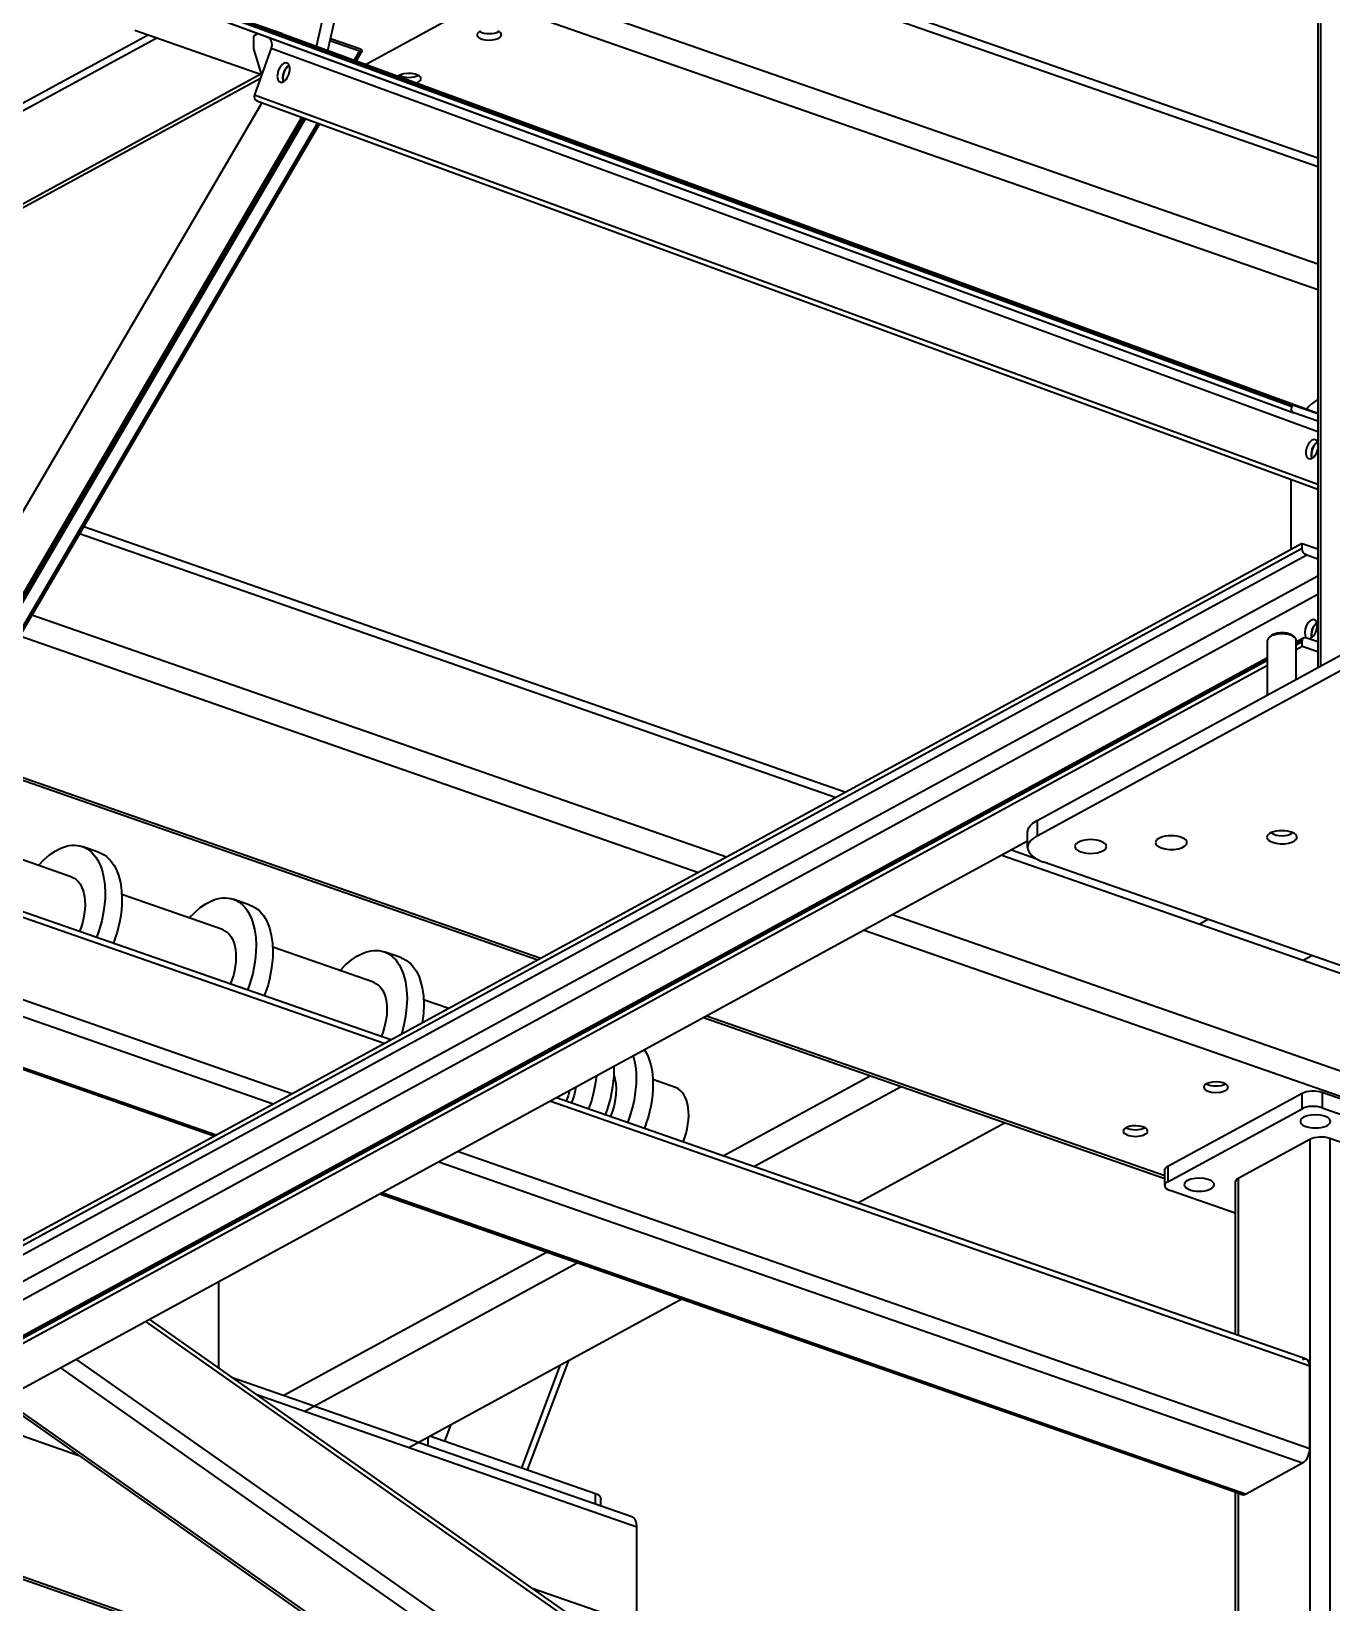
# Model space of a CAD drawing. Header units: millimetres. Extents: x 0 to 594, y 0 to 420.
# Drawn here: x 258.95 to 277.11, y 323.66 to 345.61 of the extents above; entities that cross this region are included whole.
import ezdxf

# ---------------------------------------------------------------- set-up
doc = ezdxf.new("R2010")
doc.units = ezdxf.units.MM

msp = doc.modelspace()

# ---------------------------------------------------------------- linework, layer by layer
at = {"color": 1, "lineweight": 35}
for p, q in [((276.92, 354.244), (276.92, 336.728)), ((276.963, 336.752), (276.963, 354.299)), ((262.243, 348.962), (276.92, 343.846)), ((262.314, 348.817), (276.92, 343.726)), ((276.92, 342.358), (262.314, 347.449)), ((262.164, 347.151), (276.92, 342.008)), ((262.931, 345.402), (263.048, 345.912)), ((276.554, 340.368), (261.663, 345.82)), ((262.454, 345.576), (261.673, 345.848)), ((261.673, 345.848), (276.564, 340.396)), ((261.694, 345.735), (276.584, 340.283)), ((261.695, 345.735), (276.584, 340.284)), ((263.087, 345.345), (263.205, 345.857)), ((264.891, 345.84), (263.622, 345.149)), ((252.523, 341.07), (260.69, 345.519)), ((252.536, 341.185), (260.569, 345.561)), ((262.16, 345.006), (260.393, 345.622)), ((262.113, 345.582), (262.049, 345.547)), ((262.049, 345.547), (262.049, 345.367)), ((262.27, 345.525), (262.291, 345.495)), ((262.291, 345.495), (262.303, 345.458)), ((262.303, 345.458), (262.305, 345.418)), ((262.454, 345.576), (276.92, 340.28)), ((263.532, 345.337), (263.118, 345.481)), ((263.126, 345.514), (263.547, 345.367)), ((265.177, 345.578), (265.174, 345.563)), ((265.174, 345.563), (265.176, 345.552)), ((265.176, 345.552), (265.182, 345.541)), ((265.187, 345.591), (265.177, 345.578)), ((265.182, 345.541), (265.205, 345.52)), ((265.203, 345.604), (265.187, 345.591)), ((265.224, 345.615), (265.203, 345.604)), ((265.205, 345.52), (265.242, 345.504)), ((265.213, 345.61), (265.239, 345.598)), ((265.239, 345.598), (265.27, 345.589)), ((265.242, 345.504), (265.288, 345.493)), ((265.27, 345.589), (265.306, 345.583)), ((265.288, 345.493), (265.339, 345.489)), ((265.306, 345.583), (265.344, 345.581)), ((265.339, 345.489), (265.391, 345.492)), ((265.344, 345.581), (265.382, 345.583)), ((265.382, 345.583), (265.418, 345.589)), ((265.391, 345.492), (265.438, 345.501)), ((265.418, 345.589), (265.45, 345.598)), ((265.438, 345.501), (265.477, 345.517)), ((265.45, 345.598), (265.475, 345.61)), ((265.485, 345.604), (265.464, 345.615)), ((265.477, 345.517), (265.493, 345.527)), ((265.501, 345.591), (265.485, 345.604)), ((265.493, 345.527), (265.505, 345.539)), ((265.511, 345.578), (265.501, 345.591)), ((265.505, 345.539), (265.512, 345.551)), ((265.514, 345.563), (265.511, 345.578)), ((265.512, 345.551), (265.514, 345.563)), ((262.049, 345.367), (262.162, 344.999)), ((262.296, 345.377), (262.066, 344.727)), ((262.305, 345.418), (262.296, 345.377)), ((262.296, 345.377), (276.92, 340.023)), ((263.532, 345.337), (263.457, 345.209)), ((263.472, 345.204), (263.548, 345.333)), ((263.565, 345.336), (263.485, 345.199)), ((263.554, 345.332), (263.532, 345.337)), ((263.547, 345.367), (263.559, 345.352)), ((263.565, 345.336), (263.554, 345.332)), ((263.559, 345.352), (263.565, 345.343)), ((263.565, 345.343), (263.565, 345.336)), ((253.975, 340.564), (262.142, 345.012)), ((262.384, 345.011), (262.383, 344.985)), ((262.396, 345.063), (262.384, 345.011)), ((262.42, 345.111), (262.396, 345.063)), ((262.435, 345.132), (262.42, 345.111)), ((262.451, 345.149), (262.435, 345.132)), ((262.468, 345.161), (262.451, 345.149)), ((262.474, 345.035), (262.465, 345.001)), ((262.465, 345.001), (262.474, 345.035)), ((262.485, 345.169), (262.468, 345.161)), ((262.488, 345.068), (262.474, 345.035)), ((262.474, 345.035), (262.488, 345.068)), ((262.501, 345.171), (262.485, 345.169)), ((262.506, 345.096), (262.488, 345.068)), ((262.488, 345.068), (262.506, 345.096)), ((262.517, 345.169), (262.501, 345.171)), ((262.527, 345.119), (262.506, 345.096)), ((262.506, 345.096), (262.527, 345.119)), ((262.53, 345.161), (262.517, 345.169)), ((262.522, 344.962), (262.545, 345.011)), ((262.549, 345.135), (262.527, 345.119)), ((262.527, 345.119), (262.549, 345.135)), ((262.542, 345.149), (262.53, 345.161)), ((262.55, 345.132), (262.542, 345.149)), ((262.545, 345.011), (262.557, 345.063)), ((262.549, 345.135), (262.549, 345.135)), ((262.556, 345.112), (262.55, 345.132)), ((262.558, 345.088), (262.556, 345.112)), ((262.557, 345.063), (262.558, 345.088)), ((264.15, 345.018), (264.103, 345.005)), ((264.204, 345.024), (264.15, 345.018)), ((264.26, 345.023), (264.204, 345.024)), ((264.312, 345.013), (264.26, 345.023)), ((264.353, 344.996), (264.312, 345.013)), ((254.174, 340.615), (262.148, 344.958)), ((262.383, 344.985), (262.385, 344.962)), ((262.385, 344.962), (262.391, 344.942)), ((262.391, 344.942), (262.399, 344.925)), ((262.399, 344.925), (262.41, 344.912)), ((262.41, 344.912), (262.424, 344.905)), ((262.424, 344.905), (262.424, 344.904)), ((262.424, 344.904), (262.44, 344.902)), ((262.44, 344.902), (262.456, 344.904)), ((262.456, 344.904), (262.474, 344.912)), ((262.465, 345.001), (262.461, 344.967)), ((262.461, 344.968), (262.465, 345.001)), ((262.463, 344.937), (262.461, 344.968)), ((262.461, 344.967), (262.463, 344.937)), ((262.463, 344.937), (262.47, 344.91)), ((262.47, 344.91), (262.463, 344.937)), ((262.474, 344.912), (262.491, 344.925)), ((262.491, 344.925), (262.507, 344.942)), ((262.507, 344.942), (262.522, 344.962)), ((264.103, 345.005), (264.069, 344.985)), ((264.089, 344.998), (264.114, 344.985)), ((264.114, 344.985), (264.146, 344.976)), ((264.146, 344.976), (264.182, 344.97)), ((264.182, 344.97), (264.22, 344.968)), ((264.22, 344.968), (264.258, 344.97)), ((264.258, 344.97), (264.293, 344.976)), ((264.293, 344.976), (264.325, 344.985)), ((264.323, 344.892), (264.352, 344.904)), ((264.325, 344.985), (264.351, 344.998)), ((264.352, 344.904), (264.368, 344.915)), ((264.369, 344.986), (264.353, 344.996)), ((264.368, 344.915), (264.38, 344.926)), ((264.38, 344.975), (264.369, 344.986)), ((264.387, 344.963), (264.38, 344.975)), ((264.38, 344.926), (264.387, 344.938)), ((264.39, 344.951), (264.387, 344.963)), ((264.387, 344.938), (264.39, 344.951)), ((262.168, 344.616), (251.575, 326.518)), ((262.066, 344.727), (262.061, 344.7)), ((262.061, 344.7), (262.065, 344.675)), ((262.065, 344.675), (262.078, 344.655)), ((262.066, 344.727), (276.92, 339.288)), ((262.078, 344.655), (262.096, 344.642)), ((262.096, 344.642), (262.097, 344.642)), ((262.096, 344.642), (276.92, 339.215)), ((262.097, 344.642), (276.92, 339.215)), ((262.725, 344.412), (251.835, 325.805)), ((262.749, 344.403), (251.835, 325.757)), ((262.764, 344.398), (251.835, 325.725)), ((262.776, 344.393), (251.835, 325.699)), ((262.944, 344.332), (251.835, 325.352)), ((251.835, 325.321), (262.959, 344.326)), ((262.971, 344.322), (251.835, 325.295)), ((276.838, 340.414), (276.8, 340.378)), ((276.877, 340.444), (276.838, 340.414)), ((276.917, 340.469), (276.877, 340.444)), ((276.92, 340.47), (276.917, 340.469)), ((276.549, 340.342), (276.554, 340.368)), ((276.553, 340.316), (276.549, 340.342)), ((276.566, 340.296), (276.553, 340.316)), ((276.554, 340.368), (276.564, 340.396)), ((276.564, 340.396), (276.92, 340.272)), ((276.584, 340.283), (276.566, 340.296)), ((276.585, 340.283), (276.584, 340.283)), ((276.92, 340.167), (276.585, 340.283)), ((276.8, 340.378), (276.763, 340.337)), ((276.752, 339.75), (276.751, 339.725)), ((276.764, 339.802), (276.752, 339.75)), ((276.788, 339.851), (276.764, 339.802)), ((276.803, 339.871), (276.788, 339.851)), ((276.819, 339.888), (276.803, 339.871)), ((276.836, 339.9), (276.819, 339.888)), ((276.836, 339.753), (276.829, 339.701)), ((276.829, 339.707), (276.833, 339.74)), ((276.833, 339.74), (276.842, 339.774)), ((276.853, 339.908), (276.836, 339.9)), ((276.855, 339.804), (276.836, 339.753)), ((276.842, 339.774), (276.856, 339.807)), ((276.869, 339.91), (276.853, 339.908)), ((276.868, 339.827), (276.855, 339.804)), ((276.856, 339.807), (276.874, 339.836)), ((276.883, 339.847), (276.868, 339.827)), ((276.885, 339.908), (276.869, 339.91)), ((276.874, 339.836), (276.895, 339.859)), ((276.9, 339.863), (276.883, 339.847)), ((276.896, 339.902), (276.885, 339.908)), ((276.895, 339.859), (276.917, 339.875)), ((276.905, 339.893), (276.896, 339.902)), ((276.898, 339.716), (276.911, 339.744)), ((276.917, 339.875), (276.9, 339.863)), ((276.92, 339.867), (276.905, 339.893)), ((276.911, 339.744), (276.92, 339.773)), ((276.751, 339.725), (276.753, 339.701)), ((276.753, 339.701), (276.759, 339.681)), ((276.759, 339.681), (276.767, 339.664)), ((276.767, 339.664), (276.778, 339.652)), ((276.778, 339.652), (276.792, 339.644)), ((276.792, 339.644), (276.792, 339.644)), ((276.792, 339.644), (276.81, 339.641)), ((276.81, 339.641), (276.828, 339.645)), ((276.828, 339.645), (276.847, 339.655)), ((276.831, 339.676), (276.829, 339.707)), ((276.829, 339.701), (276.831, 339.673)), ((276.838, 339.65), (276.831, 339.676)), ((276.831, 339.673), (276.838, 339.65)), ((276.847, 339.655), (276.866, 339.671)), ((276.866, 339.671), (276.883, 339.692)), ((276.883, 339.692), (276.898, 339.716)), ((276.542, 339.353), (276.542, 338.372)), ((259.678, 338.696), (270.323, 334.985)), ((276.701, 338.459), (250.114, 323.977)), ((259.62, 338.596), (270.189, 334.911)), ((276.701, 338.387), (276.701, 338.459)), ((276.701, 338.459), (276.92, 338.383)), ((276.701, 338.387), (250.114, 323.905)), ((276.764, 338.293), (250.177, 323.811)), ((276.706, 338.358), (276.701, 338.387)), ((276.719, 338.33), (276.706, 338.358)), ((276.74, 338.307), (276.719, 338.33)), ((276.764, 338.293), (276.74, 338.307)), ((276.92, 338.239), (276.764, 338.293)), ((276.92, 338.001), (250.598, 323.664)), ((276.92, 337.746), (250.723, 323.477)), ((268.657, 334.077), (258.955, 337.459)), ((276.78, 337.348), (276.757, 337.307)), ((276.81, 337.378), (276.78, 337.348)), ((276.825, 337.388), (276.81, 337.378)), ((276.84, 337.394), (276.825, 337.388)), ((276.855, 337.396), (276.84, 337.394)), ((276.869, 337.393), (276.855, 337.396)), ((276.886, 337.382), (276.869, 337.393)), ((276.869, 337.309), (276.887, 337.33)), ((276.906, 337.347), (276.876, 337.317)), ((276.899, 337.364), (276.886, 337.382)), ((276.887, 337.33), (276.906, 337.347)), ((276.908, 337.339), (276.899, 337.364)), ((276.91, 337.309), (276.908, 337.339)), ((258.785, 337.169), (268.265, 333.864)), ((276.223, 337.131), (276.217, 337.109)), ((276.217, 336.345), (276.217, 337.109)), ((276.242, 337.151), (276.223, 337.131)), ((276.277, 337.179), (276.242, 337.151)), ((276.267, 337.167), (276.242, 337.151)), ((276.264, 337.165), (276.277, 337.179)), ((276.299, 337.18), (276.267, 337.167)), ((276.277, 337.179), (276.297, 337.191)), ((276.297, 337.191), (276.323, 337.201)), ((276.337, 337.189), (276.299, 337.18)), ((276.323, 337.201), (276.353, 337.209)), ((276.378, 337.195), (276.337, 337.189)), ((276.353, 337.209), (276.386, 337.214)), ((276.421, 337.196), (276.378, 337.195)), ((276.386, 337.214), (276.42, 337.215)), ((276.42, 337.215), (276.455, 337.213)), ((276.464, 337.194), (276.421, 337.196)), ((276.455, 337.213), (276.487, 337.208)), ((276.505, 337.187), (276.464, 337.194)), ((276.487, 337.208), (276.517, 337.2)), ((276.542, 337.177), (276.505, 337.187)), ((276.517, 337.2), (276.539, 337.19)), ((276.539, 337.19), (276.557, 337.179)), ((276.57, 337.165), (276.542, 337.177)), ((276.557, 337.179), (276.57, 337.165)), ((276.557, 337.179), (276.592, 337.151)), ((276.592, 337.151), (276.57, 337.165)), ((276.611, 337.131), (276.592, 337.151)), ((276.617, 337.109), (276.611, 337.131)), ((276.725, 337.139), (276.617, 337.08)), ((276.617, 336.563), (276.617, 337.109)), ((276.703, 337.108), (276.617, 337.061)), ((276.703, 337.106), (276.707, 337.12)), ((276.707, 337.12), (276.715, 337.131)), ((276.715, 337.131), (276.725, 337.139)), ((276.725, 337.139), (276.743, 337.144)), ((276.741, 337.26), (276.735, 337.214)), ((276.735, 337.214), (276.741, 337.173)), ((276.757, 337.307), (276.741, 337.26)), ((276.741, 337.173), (276.747, 337.156)), ((276.743, 337.144), (276.764, 337.141)), ((276.747, 337.156), (276.756, 337.143)), ((276.764, 337.141), (276.92, 337.087)), ((276.802, 337.127), (276.822, 337.135)), ((276.822, 337.135), (276.842, 337.148)), ((276.835, 337.228), (276.829, 337.181)), ((276.829, 337.181), (276.834, 337.142)), ((276.83, 337.195), (276.834, 337.225)), ((276.83, 337.167), (276.83, 337.195)), ((276.834, 337.142), (276.83, 337.167)), ((276.834, 337.225), (276.842, 337.254)), ((276.851, 337.276), (276.835, 337.228)), ((276.842, 337.254), (276.854, 337.283)), ((276.842, 337.148), (276.86, 337.167)), ((276.876, 337.317), (276.851, 337.276)), ((276.854, 337.283), (276.869, 337.309)), ((276.86, 337.167), (276.877, 337.192)), ((276.877, 337.192), (276.891, 337.219)), ((276.891, 337.219), (276.902, 337.249)), ((276.902, 337.249), (276.908, 337.279)), ((276.908, 337.279), (276.91, 337.309)), ((272.997, 334.591), (277.245, 336.905)), ((276.617, 337.045), (276.701, 337.091)), ((276.701, 337.019), (276.617, 336.973)), ((276.701, 337.091), (276.703, 337.106)), ((276.701, 337.019), (276.701, 337.091)), ((276.92, 336.943), (276.701, 337.019)), ((250.13, 322.617), (276.217, 336.827)), ((276.217, 336.755), (250.13, 322.545)), ((276.217, 336.862), (250.138, 322.657)), ((276.217, 336.843), (250.177, 322.659)), ((272.997, 334.375), (277.245, 336.689)), ((257.811, 335.506), (266.024, 332.643)), ((257.83, 335.537), (266.066, 332.666)), ((259.511, 333.799), (257.27, 334.581)), ((272.874, 334.472), (272.884, 334.494)), ((272.884, 334.494), (272.899, 334.515)), ((272.899, 334.515), (272.918, 334.535)), ((272.918, 334.535), (272.94, 334.555)), ((272.94, 334.555), (272.997, 334.591)), ((272.997, 334.591), (272.997, 334.375)), ((272.865, 334.302), (250.817, 322.292)), ((272.865, 334.428), (272.867, 334.45)), ((272.865, 334.212), (272.865, 334.428)), ((272.867, 334.45), (272.874, 334.472)), ((272.874, 334.256), (272.867, 334.234)), ((272.884, 334.278), (272.874, 334.256)), ((272.899, 334.299), (272.884, 334.278)), ((272.918, 334.319), (272.899, 334.299)), ((272.94, 334.339), (272.918, 334.319)), ((272.997, 334.375), (272.94, 334.339)), ((273.543, 334.262), (273.531, 334.244)), ((273.563, 334.279), (273.543, 334.262)), ((273.591, 334.293), (273.563, 334.279)), ((273.624, 334.305), (273.591, 334.293)), ((273.662, 334.314), (273.624, 334.305)), ((273.703, 334.32), (273.662, 334.314)), ((273.746, 334.322), (273.703, 334.32)), ((273.789, 334.32), (273.746, 334.322)), ((273.83, 334.314), (273.789, 334.32)), ((273.869, 334.305), (273.83, 334.314)), ((273.902, 334.293), (273.869, 334.305)), ((273.929, 334.279), (273.902, 334.293)), ((273.95, 334.262), (273.929, 334.279)), ((273.962, 334.244), (273.95, 334.262)), ((274.655, 334.299), (274.651, 334.28)), ((274.651, 334.28), (274.656, 334.259)), ((274.667, 334.317), (274.655, 334.299)), ((274.656, 334.259), (274.672, 334.239)), ((274.688, 334.333), (274.667, 334.317)), ((274.715, 334.348), (274.688, 334.333)), ((274.749, 334.36), (274.715, 334.348)), ((274.787, 334.369), (274.749, 334.36)), ((274.828, 334.374), (274.787, 334.369)), ((274.871, 334.376), (274.828, 334.374)), ((274.914, 334.374), (274.871, 334.376)), ((274.955, 334.369), (274.914, 334.374)), ((274.993, 334.36), (274.955, 334.369)), ((275.026, 334.348), (274.993, 334.36)), ((275.054, 334.333), (275.026, 334.348)), ((275.074, 334.317), (275.054, 334.333)), ((275.072, 334.241), (275.082, 334.254)), ((275.087, 334.299), (275.074, 334.317)), ((275.082, 334.254), (275.089, 334.267)), ((275.091, 334.28), (275.087, 334.299)), ((275.089, 334.267), (275.091, 334.28)), ((276.211, 334.373), (276.207, 334.355)), ((276.207, 334.355), (276.212, 334.335)), ((276.223, 334.39), (276.211, 334.373)), ((276.212, 334.335), (276.228, 334.315)), ((276.242, 334.406), (276.223, 334.39)), ((276.228, 334.315), (276.253, 334.298)), ((276.268, 334.42), (276.242, 334.406)), ((276.253, 334.298), (276.286, 334.284)), ((276.277, 334.411), (276.267, 334.419)), ((276.3, 334.431), (276.268, 334.42)), ((276.268, 334.419), (276.277, 334.411)), ((276.277, 334.411), (276.302, 334.396)), ((276.286, 334.284), (276.336, 334.27)), ((276.336, 334.44), (276.3, 334.431)), ((276.302, 334.396), (276.336, 334.385)), ((276.376, 334.445), (276.336, 334.44)), ((276.336, 334.385), (276.375, 334.378)), ((276.336, 334.27), (276.393, 334.264)), ((276.375, 334.378), (276.417, 334.375)), ((276.417, 334.446), (276.376, 334.445)), ((276.393, 334.264), (276.452, 334.265)), ((276.458, 334.445), (276.417, 334.446)), ((276.417, 334.375), (276.459, 334.378)), ((276.452, 334.265), (276.508, 334.272)), ((276.497, 334.44), (276.458, 334.445)), ((276.459, 334.378), (276.498, 334.385)), ((276.534, 334.431), (276.497, 334.44)), ((276.498, 334.385), (276.532, 334.396)), ((276.508, 334.272), (276.557, 334.287)), ((276.532, 334.396), (276.557, 334.411)), ((276.565, 334.42), (276.534, 334.431)), ((276.557, 334.411), (276.566, 334.419)), ((276.557, 334.411), (276.567, 334.419)), ((276.557, 334.287), (276.595, 334.306)), ((276.591, 334.406), (276.565, 334.42)), ((276.611, 334.39), (276.591, 334.406)), ((276.595, 334.306), (276.619, 334.33)), ((276.623, 334.373), (276.611, 334.39)), ((276.619, 334.33), (276.625, 334.342)), ((276.627, 334.355), (276.623, 334.373)), ((276.625, 334.342), (276.627, 334.355)), ((259.045, 333.962), (259.12, 334.041)), ((259.12, 334.041), (259.199, 334.108)), ((259.199, 334.108), (259.278, 334.162)), ((259.278, 334.162), (259.358, 334.203)), ((259.358, 334.203), (259.398, 334.218)), ((259.398, 334.218), (259.437, 334.23)), ((259.437, 334.23), (259.476, 334.238)), ((259.476, 334.238), (259.514, 334.243)), ((259.514, 334.243), (259.552, 334.244)), ((259.552, 334.244), (259.589, 334.241)), ((259.589, 334.241), (259.624, 334.234)), ((259.624, 334.234), (259.659, 334.224)), ((259.659, 334.224), (259.695, 334.21)), ((259.893, 334.143), (259.659, 334.224)), ((259.695, 334.21), (259.729, 334.191)), ((259.729, 334.191), (259.761, 334.168)), ((259.761, 334.168), (259.791, 334.141)), ((259.791, 334.141), (259.82, 334.111)), ((259.82, 334.111), (259.847, 334.077)), ((259.847, 334.077), (259.871, 334.039)), ((259.871, 334.039), (259.893, 333.998)), ((259.893, 334.143), (259.929, 334.128)), ((259.929, 334.128), (259.963, 334.109)), ((259.963, 334.109), (259.995, 334.086)), ((259.995, 334.086), (260.026, 334.06)), ((260.026, 334.06), (260.054, 334.029)), ((272.503, 334.104), (279.9, 331.526)), ((272.638, 334.178), (272.979, 334.059)), ((272.867, 334.234), (272.865, 334.212)), ((272.865, 334.212), (272.869, 334.183)), ((272.869, 334.183), (272.88, 334.154)), ((272.88, 334.154), (272.899, 334.126)), ((272.899, 334.126), (272.924, 334.099)), ((272.924, 334.099), (272.957, 334.073)), ((272.957, 334.073), (272.996, 334.049)), ((272.996, 334.049), (273.04, 334.027)), ((273.531, 334.244), (273.526, 334.226)), ((273.526, 334.226), (273.532, 334.204)), ((273.532, 334.204), (273.548, 334.184)), ((273.548, 334.184), (273.574, 334.166)), ((273.574, 334.166), (273.609, 334.151)), ((273.609, 334.151), (273.662, 334.137)), ((273.662, 334.137), (273.721, 334.13)), ((273.721, 334.13), (273.783, 334.131)), ((273.783, 334.131), (273.842, 334.139)), ((273.842, 334.139), (273.893, 334.154)), ((273.893, 334.154), (273.933, 334.175)), ((273.933, 334.175), (273.947, 334.186)), ((273.947, 334.186), (273.958, 334.199)), ((273.958, 334.199), (273.964, 334.212)), ((273.966, 334.226), (273.962, 334.244)), ((273.964, 334.212), (273.966, 334.226)), ((274.672, 334.239), (274.699, 334.22)), ((274.699, 334.22), (274.733, 334.205)), ((274.733, 334.205), (274.786, 334.192)), ((274.786, 334.192), (274.846, 334.185)), ((274.846, 334.185), (274.907, 334.186)), ((274.907, 334.186), (274.966, 334.194)), ((274.966, 334.194), (275.017, 334.209)), ((275.017, 334.209), (275.057, 334.229)), ((275.057, 334.229), (275.072, 334.241)), ((263.877, 331.474), (256.879, 333.913)), ((263.967, 331.523), (256.918, 333.98)), ((259.893, 333.998), (259.912, 333.954)), ((259.912, 333.954), (259.93, 333.907)), ((259.93, 333.907), (259.956, 333.804)), ((260.054, 334.029), (260.081, 333.995)), ((260.081, 333.995), (260.105, 333.958)), ((260.105, 333.958), (260.127, 333.917)), ((260.127, 333.917), (260.147, 333.873)), ((260.147, 333.873), (260.164, 333.825)), ((260.164, 333.825), (260.191, 333.723)), ((273.04, 334.027), (273.09, 334.008)), ((278.4, 332.157), (273.09, 334.008)), ((259.511, 333.799), (259.544, 333.784)), ((259.544, 333.784), (259.575, 333.763)), ((259.575, 333.763), (259.603, 333.735)), ((259.603, 333.735), (259.628, 333.702)), ((259.628, 333.702), (259.649, 333.664)), ((259.649, 333.664), (259.667, 333.621)), ((259.667, 333.621), (259.68, 333.573)), ((259.956, 333.804), (259.973, 333.692)), ((259.973, 333.692), (259.978, 333.572)), ((260.191, 333.723), (260.207, 333.611)), ((260.207, 333.611), (260.212, 333.49)), ((259.68, 333.573), (259.69, 333.521)), ((259.69, 333.521), (259.695, 333.466)), ((259.697, 333.408), (259.694, 333.348)), ((259.695, 333.466), (259.697, 333.408)), ((259.97, 333.422), (259.961, 333.344)), ((259.976, 333.498), (259.97, 333.422)), ((259.978, 333.572), (259.976, 333.498)), ((260.21, 333.416), (260.205, 333.34)), ((260.212, 333.49), (260.21, 333.416)), ((261.619, 333.064), (260.211, 333.555)), ((261.307, 333.373), (261.386, 333.427)), ((261.386, 333.427), (261.466, 333.468)), ((261.466, 333.468), (261.506, 333.483)), ((261.506, 333.483), (261.545, 333.495)), ((261.545, 333.495), (261.584, 333.503)), ((261.584, 333.503), (261.623, 333.508)), ((261.623, 333.508), (261.66, 333.509)), ((261.66, 333.509), (261.697, 333.506)), ((261.697, 333.506), (261.733, 333.499)), ((261.733, 333.499), (261.767, 333.489)), ((261.767, 333.489), (261.803, 333.475)), ((262.001, 333.408), (261.767, 333.489)), ((261.803, 333.475), (261.837, 333.456)), ((261.837, 333.456), (261.869, 333.433)), ((261.869, 333.433), (261.9, 333.406)), ((261.9, 333.406), (261.928, 333.376)), ((261.928, 333.376), (261.955, 333.342)), ((262.001, 333.408), (262.037, 333.393)), ((262.037, 333.393), (262.071, 333.374)), ((259.661, 333.161), (259.642, 333.099)), ((259.676, 333.224), (259.661, 333.161)), ((259.687, 333.287), (259.676, 333.224)), ((259.694, 333.348), (259.687, 333.287)), ((259.93, 333.188), (259.91, 333.109)), ((259.947, 333.266), (259.93, 333.188)), ((259.961, 333.344), (259.947, 333.266)), ((260.182, 333.185), (260.165, 333.106)), ((260.195, 333.263), (260.182, 333.185)), ((260.205, 333.34), (260.195, 333.263)), ((261.153, 333.227), (261.229, 333.306)), ((261.229, 333.306), (261.307, 333.373)), ((261.955, 333.342), (261.979, 333.304)), ((261.979, 333.304), (262.001, 333.263)), ((262.001, 333.263), (262.021, 333.219)), ((262.021, 333.219), (262.038, 333.172)), ((262.038, 333.172), (262.065, 333.069)), ((262.071, 333.374), (262.104, 333.351)), ((262.104, 333.351), (262.134, 333.325)), ((262.134, 333.325), (262.163, 333.294)), ((262.163, 333.294), (262.189, 333.26)), ((262.189, 333.26), (262.213, 333.223)), ((262.213, 333.223), (262.235, 333.182)), ((262.235, 333.182), (262.255, 333.138)), ((279.9, 330.158), (270.972, 333.27)), ((275.261, 333.143), (275.382, 333.209)), ((262.587, 330.771), (256.319, 332.956)), ((259.642, 333.099), (259.619, 333.038)), ((259.886, 333.032), (259.859, 332.955)), ((259.91, 333.109), (259.886, 333.032)), ((260.12, 332.95), (260.093, 332.873)), ((260.144, 333.028), (260.12, 332.95)), ((260.165, 333.106), (260.144, 333.028)), ((261.619, 333.064), (261.652, 333.049)), ((261.652, 333.049), (261.683, 333.028)), ((261.683, 333.028), (261.711, 333)), ((261.711, 333), (261.736, 332.967)), ((261.736, 332.967), (261.757, 332.929)), ((262.065, 333.069), (262.081, 332.957)), ((262.081, 332.957), (262.086, 332.837)), ((262.255, 333.138), (262.272, 333.09)), ((262.272, 333.09), (262.299, 332.988)), ((262.299, 332.988), (262.315, 332.876)), ((270.58, 333.057), (279.75, 329.86)), ((256.206, 332.763), (262.326, 330.629)), ((261.757, 332.929), (261.775, 332.886)), ((261.775, 332.886), (261.789, 332.838)), ((261.789, 332.838), (261.798, 332.786)), ((261.798, 332.786), (261.804, 332.731)), ((261.804, 332.731), (261.805, 332.673)), ((262.084, 332.763), (262.079, 332.687)), ((262.086, 332.837), (262.084, 332.763)), ((262.315, 332.876), (262.321, 332.755)), ((263.727, 332.329), (262.319, 332.82)), ((262.321, 332.755), (262.319, 332.681)), ((263.495, 332.692), (263.575, 332.733)), ((263.575, 332.733), (263.614, 332.748)), ((263.614, 332.748), (263.654, 332.76)), ((263.654, 332.76), (263.693, 332.768)), ((263.693, 332.768), (263.731, 332.773)), ((263.731, 332.773), (263.769, 332.774)), ((263.769, 332.774), (263.805, 332.771)), ((263.805, 332.771), (263.841, 332.764)), ((263.841, 332.764), (263.876, 332.754)), ((263.876, 332.754), (263.911, 332.74)), ((264.11, 332.673), (263.876, 332.754)), ((263.911, 332.74), (263.945, 332.721)), ((263.945, 332.721), (263.978, 332.698)), ((261.795, 332.552), (261.784, 332.489)), ((261.802, 332.613), (261.795, 332.552)), ((261.805, 332.673), (261.802, 332.613)), ((262.056, 332.531), (262.039, 332.453)), ((262.069, 332.609), (262.056, 332.531)), ((262.079, 332.687), (262.069, 332.609)), ((262.303, 332.528), (262.29, 332.45)), ((262.313, 332.605), (262.303, 332.528)), ((262.319, 332.681), (262.313, 332.605)), ((263.262, 332.492), (263.337, 332.571)), ((263.337, 332.571), (263.415, 332.638)), ((263.415, 332.638), (263.495, 332.692)), ((263.978, 332.698), (264.008, 332.671)), ((264.008, 332.671), (264.037, 332.641)), ((264.037, 332.641), (264.063, 332.607)), ((264.063, 332.607), (264.088, 332.569)), ((264.088, 332.569), (264.11, 332.528)), ((264.11, 332.673), (264.145, 332.658)), ((264.11, 332.528), (264.129, 332.484)), ((264.145, 332.658), (264.18, 332.639)), ((264.18, 332.639), (264.212, 332.616)), ((264.212, 332.616), (264.242, 332.59)), ((264.242, 332.59), (264.271, 332.559)), ((264.271, 332.559), (264.297, 332.525)), ((264.297, 332.525), (264.322, 332.488)), ((276.714, 332.637), (276.835, 332.703)), ((261.75, 332.364), (261.727, 332.303)), ((261.769, 332.426), (261.75, 332.364)), ((261.784, 332.489), (261.769, 332.426)), ((261.994, 332.297), (261.967, 332.22)), ((262.018, 332.374), (261.994, 332.297)), ((262.039, 332.453), (262.018, 332.374)), ((262.253, 332.293), (262.228, 332.215)), ((262.273, 332.371), (262.253, 332.293)), ((262.29, 332.45), (262.273, 332.371)), ((263.727, 332.329), (263.761, 332.314)), ((263.761, 332.314), (263.792, 332.293)), ((263.792, 332.293), (263.82, 332.265)), ((264.129, 332.484), (264.146, 332.437)), ((264.146, 332.437), (264.173, 332.335)), ((264.173, 332.335), (264.189, 332.222)), ((264.322, 332.488), (264.344, 332.447)), ((264.344, 332.447), (264.363, 332.403)), ((264.363, 332.403), (264.381, 332.355)), ((264.381, 332.355), (264.407, 332.253)), ((261.498, 330.178), (255.846, 332.148)), ((261.527, 330.193), (255.859, 332.169)), ((262.228, 332.215), (262.201, 332.138)), ((263.82, 332.265), (263.844, 332.232)), ((263.844, 332.232), (263.866, 332.194)), ((263.866, 332.194), (263.883, 332.151)), ((263.883, 332.151), (263.897, 332.103)), ((263.897, 332.103), (263.907, 332.051)), ((264.189, 332.222), (264.195, 332.102)), ((264.195, 332.102), (264.19, 331.981)), ((264.407, 332.253), (264.424, 332.141)), ((264.424, 332.141), (264.429, 332.02)), ((264.777, 331.964), (264.427, 332.085)), ((263.911, 331.878), (263.904, 331.817)), ((263.907, 332.051), (263.912, 331.996)), ((263.914, 331.938), (263.911, 331.878)), ((263.912, 331.996), (263.914, 331.938)), ((264.175, 331.857), (264.15, 331.73)), ((264.19, 331.981), (264.175, 331.857)), ((264.423, 331.893), (264.407, 331.762)), ((264.429, 332.02), (264.423, 331.893)), ((268.381, 331.859), (274.78, 329.629)), ((263.858, 331.629), (263.836, 331.568)), ((263.877, 331.692), (263.858, 331.629)), ((263.892, 331.754), (263.877, 331.692)), ((263.904, 331.817), (263.892, 331.754)), ((264.15, 331.73), (264.116, 331.604)), ((268.339, 331.836), (274.78, 329.59)), ((267.355, 331.3), (267.373, 331.228)), ((267.373, 331.228), (267.386, 331.151)), ((267.514, 331.387), (267.541, 331.34)), ((267.541, 331.34), (267.564, 331.289)), ((267.564, 331.289), (267.584, 331.233)), ((267.584, 331.233), (267.601, 331.174)), ((266.841, 331.02), (266.825, 330.905)), ((267.082, 331.02), (267.076, 330.944)), ((267.084, 331.095), (267.082, 331.02)), ((267.083, 331.152), (267.084, 331.095)), ((267.083, 331.04), (267.1, 330.98)), ((267.1, 330.98), (267.111, 330.913)), ((267.386, 331.151), (267.394, 331.07)), ((267.394, 331.07), (267.396, 330.986)), ((267.396, 330.986), (267.394, 330.912)), ((267.601, 331.174), (267.614, 331.111)), ((267.614, 331.111), (267.623, 331.045)), ((267.623, 331.045), (267.629, 330.976)), ((267.629, 330.976), (267.631, 330.904)), ((267.944, 330.86), (267.629, 330.969)), ((268.61, 329.904), (270.667, 331.024)), ((266.444, 330.742), (266.418, 330.668)), ((266.467, 330.817), (266.444, 330.742)), ((266.528, 330.752), (266.491, 330.643)), ((266.554, 330.864), (266.528, 330.752)), ((266.801, 330.789), (266.77, 330.673)), ((266.825, 330.905), (266.801, 330.789)), ((267.053, 330.789), (267.036, 330.711)), ((267.067, 330.867), (267.053, 330.789)), ((267.076, 330.944), (267.067, 330.867)), ((267.113, 330.766), (267.103, 330.688)), ((267.111, 330.913), (267.115, 330.841)), ((267.115, 330.841), (267.113, 330.766)), ((267.379, 330.758), (267.366, 330.68)), ((267.389, 330.836), (267.379, 330.758)), ((267.394, 330.912), (267.389, 330.836)), ((267.623, 330.754), (267.613, 330.677)), ((267.629, 330.83), (267.623, 330.754)), ((267.631, 330.904), (267.629, 330.83)), ((267.978, 330.844), (267.944, 330.86)), ((268.008, 330.823), (267.978, 330.844)), ((268.036, 330.795), (268.008, 330.823)), ((268.061, 330.762), (268.036, 330.795)), ((268.082, 330.724), (268.061, 330.762)), ((269.04, 329.754), (271.097, 330.874)), ((274.824, 329.758), (276.698, 330.779)), ((275.328, 330.876), (275.325, 330.864)), ((275.325, 330.864), (275.329, 330.849)), ((275.335, 330.888), (275.328, 330.876)), ((275.329, 330.849), (275.338, 330.835)), ((275.347, 330.899), (275.335, 330.888)), ((275.338, 330.835), (275.354, 330.822)), ((275.363, 330.91), (275.347, 330.899)), ((275.354, 330.822), (275.375, 330.811)), ((275.401, 330.925), (275.363, 330.91)), ((275.364, 330.911), (275.39, 330.898)), ((275.375, 330.811), (275.401, 330.802)), ((275.39, 330.898), (275.422, 330.889)), ((275.449, 330.935), (275.401, 330.925)), ((275.401, 330.802), (275.43, 330.795)), ((275.422, 330.889), (275.457, 330.883)), ((275.43, 330.795), (275.495, 330.789)), ((275.5, 330.938), (275.449, 330.935)), ((275.457, 330.883), (275.495, 330.881)), ((275.495, 330.881), (275.533, 330.883)), ((275.495, 330.789), (275.56, 330.795)), ((275.552, 330.933), (275.5, 330.938)), ((275.533, 330.883), (275.569, 330.889)), ((275.598, 330.923), (275.552, 330.933)), ((275.56, 330.795), (275.59, 330.802)), ((275.569, 330.889), (275.601, 330.898)), ((275.59, 330.802), (275.616, 330.811)), ((275.634, 330.906), (275.598, 330.923)), ((275.601, 330.898), (275.626, 330.911)), ((275.616, 330.811), (275.637, 330.822)), ((275.657, 330.886), (275.634, 330.906)), ((275.637, 330.822), (275.652, 330.835)), ((275.652, 330.835), (275.662, 330.849)), ((275.663, 330.875), (275.657, 330.886)), ((275.662, 330.849), (275.665, 330.864)), ((275.665, 330.864), (275.663, 330.875)), ((276.698, 330.779), (276.725, 330.791)), ((276.698, 330.563), (276.698, 330.779)), ((276.725, 330.791), (276.758, 330.801)), ((276.758, 330.801), (276.794, 330.808)), ((276.794, 330.808), (276.832, 330.811)), ((276.832, 330.811), (276.871, 330.812)), ((276.871, 330.812), (276.91, 330.808)), ((276.91, 330.808), (276.946, 330.802)), ((276.946, 330.802), (276.979, 330.793)), ((276.979, 330.793), (279.322, 329.976)), ((276.979, 330.793), (276.979, 330.577)), ((276.807, 326.966), (266.192, 330.667)), ((276.76, 327.063), (266.282, 330.716)), ((266.77, 330.673), (266.73, 330.559)), ((266.992, 330.554), (266.964, 330.478)), ((267.016, 330.632), (266.992, 330.554)), ((267.036, 330.711), (267.016, 330.632)), ((267.065, 330.53), (267.037, 330.452)), ((267.087, 330.609), (267.065, 330.53)), ((267.103, 330.688), (267.087, 330.609)), ((267.328, 330.523), (267.304, 330.446)), ((267.349, 330.602), (267.328, 330.523)), ((267.366, 330.68), (267.349, 330.602)), ((267.6, 330.598), (267.583, 330.52)), ((267.613, 330.677), (267.6, 330.598)), ((268.1, 330.681), (268.082, 330.724)), ((268.114, 330.633), (268.1, 330.681)), ((268.123, 330.581), (268.114, 330.633)), ((268.129, 330.526), (268.123, 330.581)), ((268.13, 330.468), (268.129, 330.526)), ((274.824, 329.542), (276.698, 330.563)), ((276.725, 330.575), (276.698, 330.563)), ((276.758, 330.585), (276.725, 330.575)), ((276.794, 330.592), (276.758, 330.585)), ((276.832, 330.595), (276.794, 330.592)), ((276.871, 330.595), (276.832, 330.595)), ((276.91, 330.592), (276.871, 330.595)), ((276.946, 330.586), (276.91, 330.592)), ((276.979, 330.577), (276.946, 330.586)), ((276.979, 330.577), (279.322, 329.76)), ((267.304, 330.446), (267.277, 330.369)), ((267.538, 330.364), (267.511, 330.287)), ((267.562, 330.442), (267.538, 330.364)), ((267.583, 330.52), (267.562, 330.442)), ((268.109, 330.284), (268.12, 330.347)), ((268.12, 330.347), (268.127, 330.408)), ((268.127, 330.408), (268.13, 330.468)), ((270.492, 329.248), (272.549, 330.368)), ((274.277, 330.313), (274.238, 330.297)), ((274.324, 330.322), (274.277, 330.313)), ((274.376, 330.325), (274.324, 330.322)), ((274.427, 330.321), (274.376, 330.325)), ((274.473, 330.31), (274.427, 330.321)), ((274.51, 330.294), (274.473, 330.31)), ((276.678, 330.402), (276.675, 330.386)), ((276.675, 330.386), (276.679, 330.368)), ((276.687, 330.416), (276.678, 330.402)), ((276.679, 330.368), (276.691, 330.351)), ((276.702, 330.431), (276.687, 330.416)), ((276.691, 330.351), (276.711, 330.335)), ((276.721, 330.443), (276.702, 330.431)), ((276.711, 330.335), (276.737, 330.321)), ((276.769, 330.462), (276.721, 330.443)), ((276.737, 330.321), (276.769, 330.31)), ((276.827, 330.474), (276.769, 330.462)), ((276.769, 330.31), (276.805, 330.302)), ((276.891, 330.478), (276.827, 330.474)), ((276.955, 330.473), (276.891, 330.478)), ((277.012, 330.459), (276.955, 330.473)), ((276.966, 330.302), (277.002, 330.31)), ((277.002, 330.31), (277.034, 330.321)), ((277.057, 330.439), (277.012, 330.459)), ((277.034, 330.321), (277.06, 330.335)), ((277.073, 330.427), (277.057, 330.439)), ((277.06, 330.335), (277.079, 330.351)), ((277.085, 330.414), (277.073, 330.427)), ((277.079, 330.351), (277.091, 330.368)), ((277.093, 330.4), (277.085, 330.414)), ((277.091, 330.368), (277.095, 330.386)), ((277.095, 330.386), (277.093, 330.4)), ((268.053, 330.098), (268.075, 330.159)), ((268.075, 330.159), (268.094, 330.222)), ((268.094, 330.222), (268.109, 330.284)), ((274.203, 330.263), (274.201, 330.251)), ((274.201, 330.251), (274.204, 330.237)), ((274.211, 330.276), (274.203, 330.263)), ((274.204, 330.237), (274.214, 330.223)), ((274.222, 330.287), (274.211, 330.276)), ((274.214, 330.223), (274.23, 330.21)), ((274.238, 330.297), (274.222, 330.287)), ((274.23, 330.21), (274.251, 330.199)), ((274.24, 330.298), (274.266, 330.286)), ((274.251, 330.199), (274.277, 330.189)), ((274.266, 330.286), (274.297, 330.276)), ((274.277, 330.189), (274.306, 330.183)), ((274.297, 330.276), (274.333, 330.271)), ((274.306, 330.183), (274.371, 330.177)), ((274.333, 330.271), (274.371, 330.269)), ((274.371, 330.269), (274.409, 330.271)), ((274.371, 330.177), (274.436, 330.183)), ((274.409, 330.271), (274.445, 330.276)), ((274.436, 330.183), (274.465, 330.189)), ((274.445, 330.276), (274.476, 330.286)), ((274.465, 330.189), (274.491, 330.199)), ((274.476, 330.286), (274.502, 330.298)), ((274.491, 330.199), (274.512, 330.21)), ((274.533, 330.274), (274.51, 330.294)), ((274.512, 330.21), (274.528, 330.223)), ((274.528, 330.223), (274.538, 330.237)), ((274.539, 330.262), (274.533, 330.274)), ((274.538, 330.237), (274.541, 330.251)), ((274.541, 330.251), (274.539, 330.262)), ((276.807, 330.134), (275.808, 329.59)), ((276.805, 330.302), (276.844, 330.296)), ((276.835, 330.147), (276.807, 330.134)), ((276.807, 330.134), (276.807, 313.382)), ((276.867, 330.156), (276.835, 330.147)), ((276.844, 330.296), (276.885, 330.295)), ((276.903, 330.163), (276.867, 330.156)), ((276.885, 330.295), (276.926, 330.296)), ((276.941, 330.167), (276.903, 330.163)), ((276.926, 330.296), (276.966, 330.302)), ((276.981, 330.167), (276.941, 330.167)), ((277.019, 330.164), (276.981, 330.167)), ((277.056, 330.157), (277.019, 330.164)), ((277.088, 330.148), (277.056, 330.157)), ((278.338, 329.712), (277.088, 330.148)), ((277.088, 330.148), (277.088, 316.584)), ((276.807, 325.814), (264.902, 329.964)), ((264.641, 329.822), (276.707, 325.616)), ((274.78, 329.704), (274.783, 329.719)), ((274.78, 329.488), (274.78, 329.704)), ((274.783, 329.719), (274.791, 329.733)), ((274.791, 329.733), (274.805, 329.746)), ((274.805, 329.746), (274.824, 329.758)), ((274.824, 329.758), (274.824, 329.542)), ((274.783, 329.502), (274.78, 329.488)), ((274.78, 329.488), (274.785, 329.468)), ((274.791, 329.517), (274.783, 329.502)), ((274.785, 329.468), (274.8, 329.45)), ((274.805, 329.53), (274.791, 329.517)), ((274.8, 329.45), (274.824, 329.434)), ((274.824, 329.542), (274.805, 329.53)), ((274.824, 329.434), (274.855, 329.42)), ((275.054, 329.517), (275.051, 329.501)), ((275.051, 329.501), (275.055, 329.484)), ((275.063, 329.532), (275.054, 329.517)), ((275.055, 329.484), (275.067, 329.466)), ((275.077, 329.546), (275.063, 329.532)), ((275.067, 329.466), (275.087, 329.451)), ((275.097, 329.559), (275.077, 329.546)), ((275.087, 329.451), (275.113, 329.437)), ((275.145, 329.578), (275.097, 329.559)), ((275.113, 329.437), (275.144, 329.425)), ((275.144, 329.425), (275.181, 329.417)), ((275.203, 329.589), (275.145, 329.578)), ((275.267, 329.593), (275.203, 329.589)), ((275.331, 329.588), (275.267, 329.593)), ((275.388, 329.575), (275.331, 329.588)), ((275.342, 329.417), (275.378, 329.425)), ((275.378, 329.425), (275.41, 329.437)), ((275.432, 329.554), (275.388, 329.575)), ((275.41, 329.437), (275.436, 329.451)), ((275.449, 329.542), (275.432, 329.554)), ((275.436, 329.451), (275.455, 329.466)), ((275.461, 329.529), (275.449, 329.542)), ((275.455, 329.466), (275.467, 329.484)), ((275.469, 329.516), (275.461, 329.529)), ((275.467, 329.484), (275.471, 329.501)), ((275.471, 329.501), (275.469, 329.516)), ((275.767, 329.55), (275.764, 329.535)), ((275.764, 329.535), (275.764, 327.41)), ((275.775, 329.564), (275.767, 329.55)), ((275.789, 329.578), (275.775, 329.564)), ((275.808, 329.59), (275.789, 329.578)), ((275.808, 329.59), (275.808, 327.395)), ((275.855, 325.173), (263.813, 329.371)), ((275.908, 325.18), (263.842, 329.386)), ((275.764, 329.103), (274.855, 329.42)), ((275.181, 329.417), (275.22, 329.412)), ((275.22, 329.412), (275.261, 329.41)), ((275.261, 329.41), (275.302, 329.412)), ((275.302, 329.412), (275.342, 329.417)), ((262.473, 326.561), (266.142, 328.559)), ((262.768, 326.338), (266.571, 328.409)), ((261.56, 328.144), (261.56, 326.944)), ((261.56, 328.144), (261.56, 326.944)), ((264.22, 325.831), (268.023, 327.903)), ((260.541, 327.589), (276.807, 316.153)), ((260.598, 327.62), (276.771, 316.25)), ((276.807, 314.948), (259.575, 327.063)), ((266.451, 327.047), (265.875, 325.519)), ((276.735, 327.065), (276.707, 327.056)), ((276.76, 327.063), (276.735, 327.065)), ((276.78, 327.05), (276.76, 327.063)), ((276.795, 327.029), (276.78, 327.05)), ((276.804, 327.001), (276.795, 327.029)), ((259.355, 326.942), (276.707, 314.743)), ((261.743, 326.815), (267.335, 324.866)), ((266.336, 326.984), (265.794, 325.547)), ((276.807, 326.966), (276.804, 327.001)), ((276.807, 325.814), (276.807, 326.966)), ((262.082, 326.577), (267.406, 324.721)), ((258.519, 326.487), (274.71, 315.105)), ((258.555, 326.507), (274.836, 315.06)), ((258.086, 326.252), (259.61, 325.72)), ((264.724, 325.92), (264.812, 326.154)), ((264.485, 325.976), (264.485, 325.859)), ((264.516, 325.993), (266.828, 325.187)), ((264.521, 325.995), (264.52, 325.991)), ((276.763, 325.67), (276.778, 325.696)), ((276.778, 325.696), (276.79, 325.725)), ((276.79, 325.725), (276.8, 325.755)), ((276.8, 325.755), (276.805, 325.785)), ((276.805, 325.785), (276.807, 325.814)), ((275.908, 325.18), (276.707, 325.616)), ((276.707, 325.616), (276.727, 325.629)), ((276.727, 325.629), (276.746, 325.647)), ((276.746, 325.647), (276.763, 325.67)), ((255.887, 325.054), (262.286, 322.823)), ((266.828, 325.187), (266.859, 325.173)), ((266.828, 325.042), (266.828, 325.187)), ((266.859, 325.173), (266.883, 325.157)), ((266.883, 325.157), (266.898, 325.138)), ((266.898, 325.138), (266.903, 325.119)), ((266.903, 325.016), (266.903, 325.119)), ((275.764, 325.205), (275.764, 316.958)), ((275.808, 325.215), (275.808, 316.927)), ((275.818, 325.211), (275.834, 325.187)), ((275.834, 325.187), (275.855, 325.173)), ((275.855, 325.173), (275.88, 325.171)), ((275.88, 325.171), (275.908, 325.18)), ((255.845, 325.031), (262.286, 322.785)), ((267.35, 324.858), (267.335, 324.866)), ((267.364, 324.847), (267.35, 324.858)), ((267.376, 324.833), (267.364, 324.847)), ((267.387, 324.816), (267.376, 324.833)), ((267.401, 324.772), (267.387, 324.816)), ((267.406, 324.721), (267.401, 324.772)), ((267.406, 323.353), (267.406, 324.721)), ((267.406, 323.353), (265.942, 323.863))]:
    msp.add_line(p, q, dxfattribs=at)

doc.saveas('drawing.dxf')
